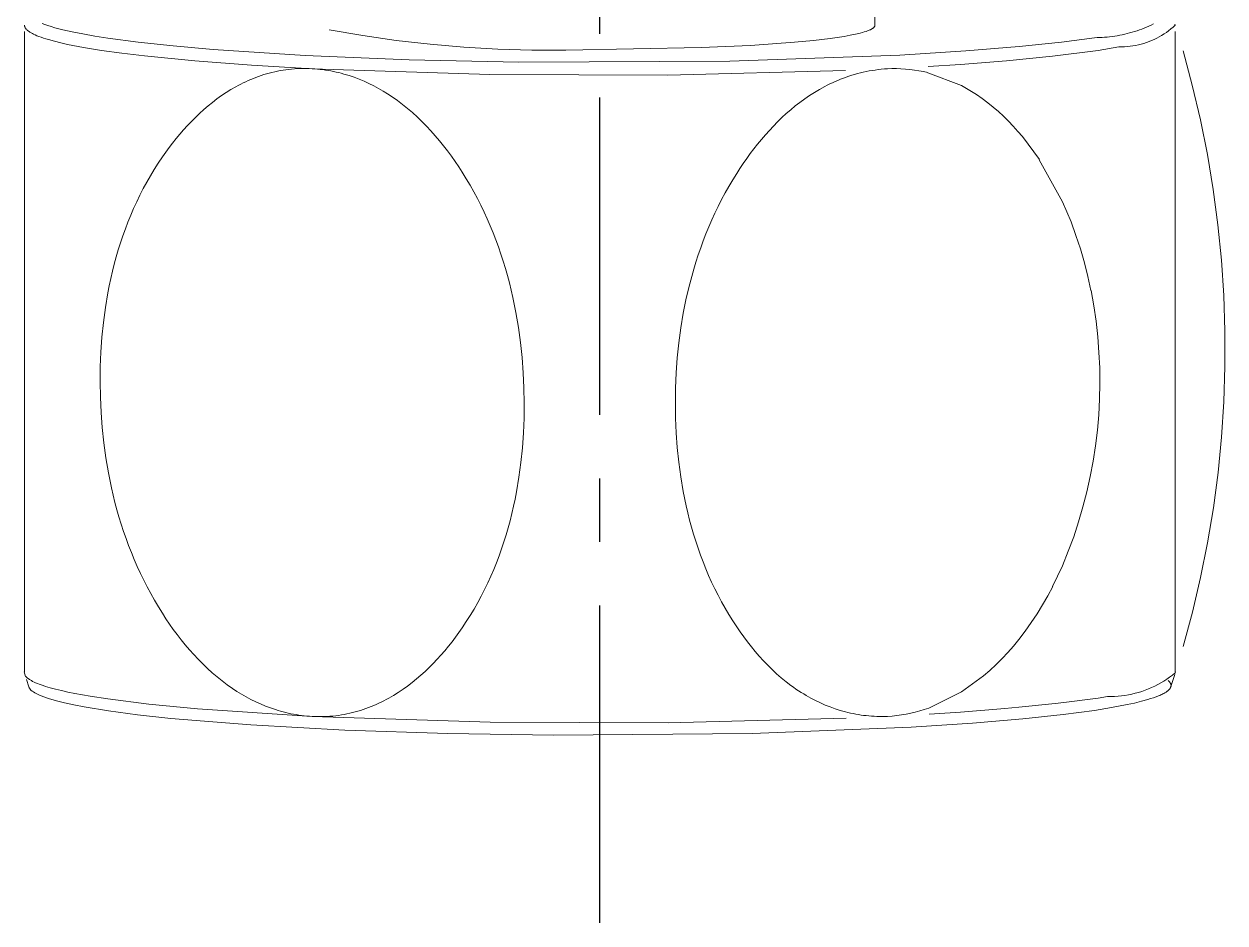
# Model space of a CAD drawing. Header units: millimetres. Extents: x 601 to 1195, y -1757 to -1337.
# Drawn here: x 895.92 to 919.92, y -1718.46 to -1700.48 of the extents above; entities that cross this region are included whole.
import ezdxf

# ---------------------------------------------------------------- set-up
doc = ezdxf.new("R2010")
doc.units = ezdxf.units.MM
doc.header["$LTSCALE"] = 0.1
doc.linetypes.add('CENTERX2', pattern=[101.6, 63.5, -12.7, 12.7, -12.7])
doc.layers.get('0').update_dxf_attribs({"lineweight": 13})
doc.layers.add('CENTER', color=1, linetype='CENTERX2')

msp = doc.modelspace()

# ---------------------------------------------------------------- linework, layer by layer
for p, q in [((912.927, -1699.511), (912.927, -1700.507)), ((895.927, -1700.507), (895.927, -1700.515)), ((895.927, -1700.515), (895.928, -1700.523)), ((895.927, -1700.634), (895.927, -1713.436)), ((895.928, -1700.523), (895.93, -1700.531)), ((895.93, -1700.531), (895.932, -1700.539)), ((895.932, -1700.539), (895.936, -1700.547)), ((895.936, -1700.547), (895.939, -1700.555)), ((895.939, -1700.555), (895.944, -1700.563)), ((895.944, -1700.563), (895.95, -1700.571)), ((895.95, -1700.571), (895.956, -1700.579)), ((895.956, -1700.579), (895.962, -1700.586)), ((895.962, -1700.586), (895.97, -1700.594)), ((895.97, -1700.594), (895.978, -1700.602)), ((895.978, -1700.602), (895.987, -1700.61)), ((895.987, -1700.61), (895.997, -1700.618)), ((895.997, -1700.618), (896.008, -1700.626)), ((896.008, -1700.626), (896.019, -1700.634)), ((896.019, -1700.634), (896.031, -1700.642)), ((896.031, -1700.642), (896.044, -1700.65)), ((896.044, -1700.65), (896.058, -1700.658)), ((896.058, -1700.658), (896.072, -1700.666)), ((896.072, -1700.666), (896.087, -1700.674)), ((896.087, -1700.674), (896.103, -1700.682)), ((896.103, -1700.682), (896.137, -1700.698)), ((896.332, -1700.493), (896.277, -1700.472)), ((896.393, -1700.513), (896.332, -1700.493)), ((896.459, -1700.534), (896.393, -1700.513)), ((896.532, -1700.555), (896.459, -1700.534)), ((896.61, -1700.576), (896.532, -1700.555)), ((896.695, -1700.597), (896.61, -1700.576)), ((896.882, -1700.639), (896.695, -1700.597)), ((897.094, -1700.681), (896.882, -1700.639)), ((897.331, -1700.722), (897.094, -1700.681)), ((902.687, -1700.711), (902.019, -1700.595)), ((912.541, -1700.684), (912.433, -1700.706)), ((912.634, -1700.662), (912.541, -1700.684)), ((912.676, -1700.651), (912.634, -1700.662)), ((912.714, -1700.639), (912.676, -1700.651)), ((912.749, -1700.628), (912.714, -1700.639)), ((912.781, -1700.617), (912.749, -1700.628)), ((912.796, -1700.611), (912.781, -1700.617)), ((912.81, -1700.606), (912.796, -1700.611)), ((912.823, -1700.6), (912.81, -1700.606)), ((912.835, -1700.595), (912.823, -1700.6)), ((912.846, -1700.589), (912.835, -1700.595)), ((912.857, -1700.584), (912.846, -1700.589)), ((912.867, -1700.578), (912.857, -1700.584)), ((912.876, -1700.573), (912.867, -1700.578)), ((912.884, -1700.567), (912.876, -1700.573)), ((912.892, -1700.562), (912.884, -1700.567)), ((912.898, -1700.556), (912.892, -1700.562)), ((912.904, -1700.551), (912.898, -1700.556)), ((912.91, -1700.545), (912.904, -1700.551)), ((912.914, -1700.54), (912.91, -1700.545)), ((912.918, -1700.534), (912.914, -1700.54)), ((912.921, -1700.529), (912.918, -1700.534)), ((912.924, -1700.523), (912.921, -1700.529)), ((912.925, -1700.518), (912.924, -1700.523)), ((912.926, -1700.513), (912.925, -1700.518)), ((912.927, -1700.507), (912.926, -1700.513)), ((917.969, -1700.674), (917.919, -1700.686)), ((918.018, -1700.661), (917.969, -1700.674)), ((918.068, -1700.647), (918.018, -1700.661)), ((918.117, -1700.632), (918.068, -1700.647)), ((918.166, -1700.617), (918.117, -1700.632)), ((918.214, -1700.6), (918.166, -1700.617)), ((918.262, -1700.582), (918.214, -1700.6)), ((918.31, -1700.564), (918.262, -1700.582)), ((918.357, -1700.544), (918.31, -1700.564)), ((918.404, -1700.524), (918.357, -1700.544)), ((918.45, -1700.503), (918.404, -1700.524)), ((918.496, -1700.48), (918.45, -1700.503)), ((918.706, -1700.679), (918.658, -1700.709)), ((918.752, -1700.648), (918.706, -1700.679)), ((918.798, -1700.615), (918.752, -1700.648)), ((918.842, -1700.581), (918.798, -1700.615)), ((918.885, -1700.545), (918.842, -1700.581)), ((918.927, -1700.507), (918.885, -1700.545)), ((918.923, -1700.482), (918.927, -1700.507)), ((918.927, -1700.786), (918.927, -1700.634)), ((896.137, -1700.698), (896.175, -1700.715)), ((896.175, -1700.715), (896.215, -1700.731)), ((896.215, -1700.731), (896.259, -1700.747)), ((896.259, -1700.747), (896.305, -1700.762)), ((896.305, -1700.762), (896.355, -1700.778)), ((896.355, -1700.778), (896.408, -1700.794)), ((896.408, -1700.794), (896.523, -1700.826)), ((896.523, -1700.826), (896.65, -1700.857)), ((896.65, -1700.857), (896.789, -1700.888)), ((896.789, -1700.888), (897.105, -1700.949)), ((897.594, -1700.763), (897.331, -1700.722)), ((898.196, -1700.843), (897.594, -1700.763)), ((898.898, -1700.919), (898.196, -1700.843)), ((899.695, -1700.989), (898.898, -1700.919)), ((903.359, -1700.809), (902.687, -1700.711)), ((904.034, -1700.887), (903.359, -1700.809)), ((904.711, -1700.946), (904.034, -1700.887)), ((910.436, -1700.909), (909.451, -1700.953)), ((911.316, -1700.846), (910.436, -1700.909)), ((911.697, -1700.81), (911.316, -1700.846)), ((912.03, -1700.77), (911.697, -1700.81)), ((912.312, -1700.728), (912.03, -1700.77)), ((912.433, -1700.706), (912.312, -1700.728)), ((916.657, -1700.843), (915.809, -1700.933)), ((917.316, -1700.755), (916.657, -1700.843)), ((917.366, -1700.754), (917.316, -1700.755)), ((917.416, -1700.753), (917.366, -1700.754)), ((917.467, -1700.751), (917.416, -1700.753)), ((917.517, -1700.747), (917.467, -1700.751)), ((917.567, -1700.743), (917.517, -1700.747)), ((917.618, -1700.738), (917.567, -1700.743)), ((917.668, -1700.732), (917.618, -1700.738)), ((917.719, -1700.724), (917.668, -1700.732)), ((917.769, -1700.716), (917.719, -1700.724)), ((917.819, -1700.707), (917.769, -1700.716)), ((917.869, -1700.697), (917.819, -1700.707)), ((917.919, -1700.686), (917.869, -1700.697)), ((918.082, -1700.919), (918.027, -1700.927)), ((918.137, -1700.909), (918.082, -1700.919)), ((918.192, -1700.897), (918.137, -1700.909)), ((918.247, -1700.884), (918.192, -1700.897)), ((918.3, -1700.868), (918.247, -1700.884)), ((918.354, -1700.851), (918.3, -1700.868)), ((918.406, -1700.832), (918.354, -1700.851)), ((918.458, -1700.811), (918.406, -1700.832)), ((918.51, -1700.788), (918.458, -1700.811)), ((918.56, -1700.763), (918.51, -1700.788)), ((918.61, -1700.737), (918.56, -1700.763)), ((918.658, -1700.709), (918.61, -1700.737)), ((918.927, -1701.199), (918.927, -1700.786)), ((897.105, -1700.949), (897.467, -1701.009)), ((897.467, -1701.009), (897.874, -1701.066)), ((897.874, -1701.066), (898.323, -1701.12)), ((898.323, -1701.12), (899.332, -1701.219)), ((901.535, -1701.11), (899.695, -1700.989)), ((903.617, -1701.195), (901.535, -1701.11)), ((905.39, -1700.986), (904.711, -1700.946)), ((906.07, -1701.005), (905.39, -1700.986)), ((906.749, -1701.006), (906.07, -1701.005)), ((909.451, -1700.953), (906.749, -1701.006)), ((913.425, -1701.104), (910.023, -1701.226)), ((914.741, -1701.021), (913.425, -1701.104)), ((915.809, -1700.933), (914.741, -1701.021)), ((916.473, -1701.126), (915.556, -1701.219)), ((917.386, -1701.009), (916.473, -1701.126)), ((917.386, -1701.009), (917.803, -1700.94)), ((917.859, -1700.939), (917.803, -1700.94)), ((917.915, -1700.937), (917.859, -1700.939)), ((917.971, -1700.933), (917.915, -1700.937)), ((918.027, -1700.927), (917.971, -1700.933)), ((919.086, -1701.02), (919.271, -1701.705)), ((899.332, -1701.219), (900.462, -1701.305)), ((900.462, -1701.305), (901.677, -1701.375)), ((901.039, -1701.413), (901.095, -1701.403)), ((901.095, -1701.403), (901.151, -1701.395)), ((901.151, -1701.395), (901.208, -1701.388)), ((901.208, -1701.388), (901.265, -1701.382)), ((901.265, -1701.382), (901.323, -1701.377)), ((901.323, -1701.377), (901.381, -1701.374)), ((901.381, -1701.374), (901.439, -1701.372)), ((901.439, -1701.372), (901.498, -1701.371)), ((901.498, -1701.371), (901.557, -1701.371)), ((901.557, -1701.371), (901.617, -1701.373)), ((901.617, -1701.373), (901.677, -1701.375)), ((901.677, -1701.375), (905.23, -1701.49)), ((901.677, -1701.375), (901.731, -1701.379)), ((901.731, -1701.379), (901.784, -1701.383)), ((901.784, -1701.383), (901.838, -1701.388)), ((901.838, -1701.388), (901.891, -1701.394)), ((901.891, -1701.394), (901.945, -1701.402)), ((901.945, -1701.402), (901.998, -1701.41)), ((905.811, -1701.242), (903.617, -1701.195)), ((910.023, -1701.226), (905.811, -1701.242)), ((912.871, -1701.41), (912.931, -1701.401)), ((912.931, -1701.401), (912.992, -1701.393)), ((912.992, -1701.393), (913.053, -1701.386)), ((913.053, -1701.386), (913.115, -1701.38)), ((913.115, -1701.38), (913.177, -1701.375)), ((913.177, -1701.375), (913.267, -1701.372)), ((913.267, -1701.372), (913.357, -1701.372)), ((913.357, -1701.372), (913.447, -1701.375)), ((913.447, -1701.375), (913.537, -1701.381)), ((913.537, -1701.381), (913.627, -1701.39)), ((913.627, -1701.39), (913.716, -1701.401)), ((913.716, -1701.401), (913.805, -1701.416)), ((913.993, -1701.33), (914.638, -1701.288)), ((915.556, -1701.219), (914.638, -1701.288)), ((918.927, -1702.689), (918.927, -1701.199)), ((900.298, -1701.659), (900.348, -1701.635)), ((900.348, -1701.635), (900.398, -1701.612)), ((900.398, -1701.612), (900.45, -1701.589)), ((900.45, -1701.589), (900.501, -1701.568)), ((900.501, -1701.568), (900.553, -1701.548)), ((900.553, -1701.548), (900.605, -1701.529)), ((900.605, -1701.529), (900.658, -1701.511)), ((900.658, -1701.511), (900.711, -1701.493)), ((900.711, -1701.493), (900.765, -1701.477)), ((900.765, -1701.477), (900.819, -1701.462)), ((900.819, -1701.462), (900.873, -1701.448)), ((900.873, -1701.448), (900.928, -1701.435)), ((900.928, -1701.435), (900.983, -1701.424)), ((900.983, -1701.424), (901.039, -1701.413)), ((901.998, -1701.41), (902.05, -1701.419)), ((902.05, -1701.419), (902.103, -1701.43)), ((902.103, -1701.43), (902.155, -1701.441)), ((902.155, -1701.441), (902.207, -1701.453)), ((902.207, -1701.453), (902.259, -1701.467)), ((902.259, -1701.467), (902.311, -1701.481)), ((902.311, -1701.481), (902.362, -1701.496)), ((902.362, -1701.496), (902.413, -1701.512)), ((902.413, -1701.512), (902.514, -1701.547)), ((902.514, -1701.547), (902.614, -1701.585)), ((902.614, -1701.585), (902.713, -1701.626)), ((902.713, -1701.626), (902.811, -1701.671)), ((905.23, -1701.49), (908.785, -1701.503)), ((908.785, -1701.503), (912.339, -1701.414)), ((912.079, -1701.655), (912.132, -1701.631)), ((912.132, -1701.631), (912.186, -1701.608)), ((912.186, -1701.608), (912.241, -1701.585)), ((912.241, -1701.585), (912.296, -1701.564)), ((912.296, -1701.564), (912.351, -1701.544)), ((912.351, -1701.544), (912.407, -1701.525)), ((912.407, -1701.525), (912.463, -1701.507)), ((912.463, -1701.507), (912.52, -1701.49)), ((912.52, -1701.49), (912.577, -1701.474)), ((912.577, -1701.474), (912.635, -1701.459)), ((912.635, -1701.459), (912.693, -1701.445)), ((912.693, -1701.445), (912.752, -1701.432)), ((912.752, -1701.432), (912.811, -1701.42)), ((912.811, -1701.42), (912.871, -1701.41)), ((913.805, -1701.416), (913.894, -1701.434)), ((913.894, -1701.434), (913.982, -1701.454)), ((913.982, -1701.455), (914.655, -1701.714)), ((899.865, -1701.914), (899.958, -1701.852)), ((899.958, -1701.852), (900.053, -1701.792)), ((900.053, -1701.792), (900.149, -1701.736)), ((900.149, -1701.736), (900.198, -1701.71)), ((900.198, -1701.71), (900.248, -1701.684)), ((900.248, -1701.684), (900.298, -1701.659)), ((902.811, -1701.671), (902.907, -1701.719)), ((902.907, -1701.719), (903.001, -1701.769)), ((903.001, -1701.769), (903.094, -1701.823)), ((903.094, -1701.823), (903.185, -1701.879)), ((903.185, -1701.879), (903.275, -1701.938)), ((911.619, -1701.912), (911.718, -1701.849)), ((911.718, -1701.849), (911.819, -1701.789)), ((911.819, -1701.789), (911.922, -1701.733)), ((911.922, -1701.733), (911.974, -1701.706)), ((911.974, -1701.706), (912.026, -1701.68)), ((912.026, -1701.68), (912.079, -1701.655)), ((914.655, -1701.714), (914.956, -1701.892)), ((919.271, -1701.705), (919.433, -1702.396)), ((899.51, -1702.193), (899.596, -1702.119)), ((899.596, -1702.119), (899.684, -1702.048)), ((899.684, -1702.048), (899.773, -1701.98)), ((899.773, -1701.98), (899.865, -1701.914)), ((903.275, -1701.938), (903.381, -1702.012)), ((903.381, -1702.012), (903.484, -1702.09)), ((903.484, -1702.09), (903.585, -1702.17)), ((911.243, -1702.195), (911.335, -1702.12)), ((911.335, -1702.12), (911.428, -1702.048)), ((911.428, -1702.048), (911.523, -1701.979)), ((911.523, -1701.979), (911.619, -1701.912)), ((914.956, -1701.892), (915.07, -1701.972)), ((915.07, -1701.972), (915.181, -1702.055)), ((915.181, -1702.055), (915.289, -1702.142)), ((899.262, -1702.429), (899.343, -1702.348)), ((899.343, -1702.348), (899.425, -1702.269)), ((899.425, -1702.269), (899.51, -1702.193)), ((903.585, -1702.17), (903.683, -1702.254)), ((903.683, -1702.254), (903.779, -1702.341)), ((903.779, -1702.341), (903.872, -1702.431)), ((910.981, -1702.436), (911.067, -1702.354)), ((911.067, -1702.354), (911.154, -1702.273)), ((911.154, -1702.273), (911.243, -1702.195)), ((915.289, -1702.142), (915.394, -1702.233)), ((915.394, -1702.233), (915.497, -1702.327)), ((915.497, -1702.327), (915.596, -1702.424)), ((899.031, -1702.683), (899.106, -1702.597)), ((899.106, -1702.597), (899.183, -1702.512)), ((899.183, -1702.512), (899.262, -1702.429)), ((903.872, -1702.431), (903.963, -1702.523)), ((903.963, -1702.523), (904.051, -1702.618)), ((910.816, -1702.608), (910.897, -1702.521)), ((910.897, -1702.521), (910.981, -1702.436)), ((915.596, -1702.424), (915.692, -1702.524)), ((915.692, -1702.524), (915.784, -1702.628)), ((919.433, -1702.396), (919.573, -1703.092)), ((898.886, -1702.861), (898.958, -1702.772)), ((898.958, -1702.772), (899.031, -1702.683)), ((904.051, -1702.618), (904.137, -1702.715)), ((904.137, -1702.715), (904.221, -1702.815)), ((904.221, -1702.815), (904.303, -1702.916)), ((910.581, -1702.882), (910.658, -1702.789)), ((910.658, -1702.789), (910.736, -1702.698)), ((910.736, -1702.698), (910.816, -1702.608)), ((915.784, -1702.628), (915.873, -1702.734)), ((915.874, -1702.733), (916.213, -1703.192)), ((918.927, -1702.783), (918.927, -1702.689)), ((918.927, -1703.037), (918.927, -1702.783)), ((898.683, -1703.139), (898.749, -1703.045)), ((898.749, -1703.045), (898.817, -1702.953)), ((898.817, -1702.953), (898.886, -1702.861)), ((904.303, -1702.916), (904.382, -1703.019)), ((904.382, -1703.019), (904.459, -1703.124)), ((910.364, -1703.17), (910.435, -1703.072)), ((910.435, -1703.072), (910.507, -1702.976)), ((910.507, -1702.976), (910.581, -1702.882)), ((918.927, -1703.695), (918.927, -1703.037)), ((898.52, -1703.388), (898.6, -1703.262)), ((898.6, -1703.262), (898.683, -1703.139)), ((904.459, -1703.124), (904.534, -1703.231)), ((904.534, -1703.231), (904.607, -1703.338)), ((910.228, -1703.368), (910.295, -1703.269)), ((910.295, -1703.269), (910.364, -1703.17)), ((916.211, -1703.194), (916.676, -1704.035)), ((919.573, -1703.092), (919.689, -1703.792)), ((898.371, -1703.643), (898.444, -1703.515)), ((898.444, -1703.515), (898.52, -1703.388)), ((904.607, -1703.338), (904.677, -1703.447)), ((904.677, -1703.447), (904.757, -1703.577)), ((910.084, -1703.598), (910.163, -1703.469)), ((910.163, -1703.469), (910.228, -1703.368)), ((898.233, -1703.904), (898.3, -1703.773)), ((898.3, -1703.773), (898.371, -1703.643)), ((904.757, -1703.577), (904.834, -1703.707)), ((904.834, -1703.707), (904.908, -1703.839)), ((909.933, -1703.86), (910.007, -1703.729)), ((910.007, -1703.729), (910.084, -1703.598)), ((918.927, -1705.127), (918.927, -1703.695)), ((919.689, -1703.792), (919.783, -1704.495)), ((898.108, -1704.171), (898.169, -1704.037)), ((898.169, -1704.037), (898.233, -1703.904)), ((904.908, -1703.839), (904.979, -1703.972)), ((904.979, -1703.972), (905.047, -1704.107)), ((909.794, -1704.128), (909.862, -1703.993)), ((909.862, -1703.993), (909.933, -1703.86)), ((916.676, -1704.035), (916.848, -1704.44)), ((898.049, -1704.306), (898.108, -1704.171)), ((905.047, -1704.107), (905.113, -1704.243)), ((905.113, -1704.243), (905.176, -1704.38)), ((909.666, -1704.4), (909.728, -1704.263)), ((909.728, -1704.263), (909.794, -1704.128)), ((897.942, -1704.58), (897.994, -1704.442)), ((897.994, -1704.442), (898.049, -1704.306)), ((905.176, -1704.38), (905.236, -1704.518)), ((905.236, -1704.518), (905.293, -1704.657)), ((909.606, -1704.537), (909.666, -1704.4)), ((916.847, -1704.44), (916.945, -1704.709)), ((919.783, -1704.495), (919.853, -1705.201)), ((897.845, -1704.858), (897.892, -1704.719)), ((897.892, -1704.719), (897.942, -1704.58)), ((905.293, -1704.657), (905.348, -1704.797)), ((909.495, -1704.816), (909.549, -1704.676)), ((909.549, -1704.676), (909.606, -1704.537)), ((916.945, -1704.709), (917.034, -1704.98)), ((897.76, -1705.14), (897.801, -1704.999)), ((897.801, -1704.999), (897.845, -1704.858)), ((905.348, -1704.797), (905.4, -1704.939)), ((905.4, -1704.939), (905.449, -1705.081)), ((909.394, -1705.098), (909.443, -1704.957)), ((909.443, -1704.957), (909.495, -1704.816)), ((917.034, -1704.98), (917.113, -1705.254)), ((897.721, -1705.283), (897.76, -1705.14)), ((905.449, -1705.081), (905.496, -1705.224)), ((905.496, -1705.224), (905.54, -1705.368)), ((909.304, -1705.384), (909.348, -1705.241)), ((909.348, -1705.241), (909.394, -1705.098)), ((918.927, -1705.808), (918.927, -1705.127)), ((919.853, -1705.201), (919.9, -1705.909)), ((897.652, -1705.57), (897.685, -1705.426)), ((897.685, -1705.426), (897.721, -1705.283)), ((905.54, -1705.368), (905.581, -1705.513)), ((909.263, -1705.529), (909.304, -1705.384)), ((917.113, -1705.254), (917.182, -1705.531)), ((897.593, -1705.86), (897.621, -1705.715)), ((897.621, -1705.715), (897.652, -1705.57)), ((905.581, -1705.513), (905.62, -1705.659)), ((905.62, -1705.659), (905.69, -1705.952)), ((909.156, -1705.966), (909.225, -1705.674)), ((909.225, -1705.674), (909.263, -1705.529)), ((917.182, -1705.531), (917.242, -1705.81)), ((897.544, -1706.153), (897.593, -1705.86)), ((905.69, -1705.952), (905.751, -1706.249)), ((909.096, -1706.261), (909.156, -1705.966)), ((917.246, -1705.809), (917.301, -1706.116)), ((918.927, -1707.011), (918.927, -1705.808)), ((919.9, -1705.909), (919.924, -1706.618)), ((897.505, -1706.447), (897.544, -1706.153)), ((917.301, -1706.116), (917.346, -1706.425)), ((905.751, -1706.249), (905.801, -1706.547)), ((909.047, -1706.558), (909.096, -1706.261)), ((917.346, -1706.425), (917.381, -1706.735)), ((897.475, -1706.744), (897.505, -1706.447)), ((905.801, -1706.547), (905.842, -1706.848)), ((909.006, -1706.857), (909.047, -1706.558)), ((919.924, -1706.618), (919.924, -1707.328)), ((897.454, -1707.041), (897.475, -1706.744)), ((905.842, -1706.848), (905.874, -1707.15)), ((908.976, -1707.157), (909.006, -1706.857)), ((917.381, -1706.735), (917.405, -1707.047)), ((897.442, -1707.339), (897.454, -1707.041)), ((905.874, -1707.15), (905.897, -1707.454)), ((908.954, -1707.459), (908.976, -1707.157)), ((917.405, -1707.047), (917.419, -1707.358)), ((918.927, -1707.516), (918.927, -1707.011)), ((897.438, -1707.637), (897.442, -1707.339)), ((917.419, -1707.358), (917.423, -1707.67)), ((919.924, -1707.328), (919.901, -1708.037)), ((897.443, -1707.943), (897.438, -1707.637)), ((905.897, -1707.454), (905.91, -1707.758)), ((908.941, -1707.762), (908.954, -1707.459)), ((918.927, -1710.974), (918.927, -1707.516)), ((905.91, -1707.758), (905.915, -1708.063)), ((908.937, -1708.065), (908.941, -1707.762)), ((917.423, -1707.67), (917.417, -1707.982)), ((897.457, -1708.248), (897.443, -1707.943)), ((905.915, -1708.063), (905.912, -1708.36)), ((908.942, -1708.361), (908.937, -1708.065)), ((917.417, -1707.982), (917.4, -1708.294)), ((919.901, -1708.037), (919.854, -1708.745)), ((897.479, -1708.552), (897.457, -1708.248)), ((905.912, -1708.36), (905.9, -1708.658)), ((908.955, -1708.656), (908.942, -1708.361)), ((917.4, -1708.294), (917.373, -1708.605)), ((897.511, -1708.855), (897.479, -1708.552)), ((917.373, -1708.605), (917.336, -1708.915)), ((905.9, -1708.658), (905.879, -1708.955)), ((908.976, -1708.951), (908.955, -1708.656)), ((919.854, -1708.745), (919.785, -1709.451)), ((897.553, -1709.157), (897.511, -1708.855)), ((905.879, -1708.955), (905.849, -1709.25)), ((909.006, -1709.245), (908.976, -1708.951)), ((917.336, -1708.915), (917.288, -1709.223)), ((897.603, -1709.456), (897.553, -1709.157)), ((905.849, -1709.25), (905.81, -1709.545)), ((909.046, -1709.538), (909.006, -1709.245)), ((917.288, -1709.223), (917.231, -1709.53)), ((897.664, -1709.753), (897.603, -1709.456)), ((905.81, -1709.545), (905.761, -1709.837)), ((909.095, -1709.828), (909.046, -1709.538)), ((917.231, -1709.53), (917.163, -1709.835)), ((919.785, -1709.451), (919.692, -1710.155)), ((897.735, -1710.048), (897.664, -1709.753)), ((905.733, -1709.982), (905.703, -1710.126)), ((905.761, -1709.837), (905.733, -1709.982)), ((909.154, -1710.116), (909.095, -1709.828)), ((917.163, -1709.835), (917.085, -1710.137)), ((897.774, -1710.194), (897.735, -1710.048)), ((897.815, -1710.339), (897.774, -1710.194)), ((905.669, -1710.27), (905.634, -1710.413)), ((905.703, -1710.126), (905.669, -1710.27)), ((909.187, -1710.259), (909.154, -1710.116)), ((909.222, -1710.402), (909.187, -1710.259)), ((917.085, -1710.137), (916.997, -1710.436)), ((919.692, -1710.155), (919.576, -1710.855)), ((897.86, -1710.484), (897.815, -1710.339)), ((897.907, -1710.627), (897.86, -1710.484)), ((905.634, -1710.413), (905.595, -1710.556)), ((909.261, -1710.543), (909.222, -1710.402)), ((916.997, -1710.436), (916.9, -1710.733)), ((897.956, -1710.77), (897.907, -1710.627)), ((905.554, -1710.697), (905.51, -1710.838)), ((905.595, -1710.556), (905.554, -1710.697)), ((909.301, -1710.684), (909.261, -1710.543)), ((909.345, -1710.824), (909.301, -1710.684)), ((916.9, -1710.733), (916.792, -1711.026)), ((898.008, -1710.912), (897.956, -1710.77)), ((898.063, -1711.052), (898.008, -1710.912)), ((905.463, -1710.977), (905.414, -1711.115)), ((905.51, -1710.838), (905.463, -1710.977)), ((909.391, -1710.963), (909.345, -1710.824)), ((909.44, -1711.101), (909.391, -1710.963)), ((918.927, -1711.794), (918.927, -1710.974)), ((919.576, -1710.855), (919.437, -1711.551)), ((898.121, -1711.192), (898.063, -1711.052)), ((898.181, -1711.33), (898.121, -1711.192)), ((905.414, -1711.115), (905.362, -1711.253)), ((909.491, -1711.237), (909.44, -1711.101)), ((909.545, -1711.373), (909.491, -1711.237)), ((916.792, -1711.026), (916.676, -1711.315)), ((898.244, -1711.467), (898.181, -1711.33)), ((898.31, -1711.604), (898.244, -1711.467)), ((905.307, -1711.389), (905.249, -1711.524)), ((905.362, -1711.253), (905.307, -1711.389)), ((909.602, -1711.508), (909.545, -1711.373)), ((916.676, -1711.315), (916.479, -1711.728)), ((898.379, -1711.738), (898.31, -1711.604)), ((905.188, -1711.658), (905.124, -1711.791)), ((905.249, -1711.524), (905.188, -1711.658)), ((909.662, -1711.641), (909.602, -1711.508)), ((909.725, -1711.773), (909.662, -1711.641)), ((919.437, -1711.551), (919.275, -1712.242)), ((898.451, -1711.872), (898.379, -1711.738)), ((898.525, -1712.004), (898.451, -1711.872)), ((905.057, -1711.922), (904.987, -1712.051)), ((905.124, -1711.791), (905.057, -1711.922)), ((909.791, -1711.904), (909.725, -1711.773)), ((909.859, -1712.033), (909.791, -1711.904)), ((916.382, -1711.915), (916.278, -1712.097)), ((916.48, -1711.729), (916.382, -1711.915)), ((918.927, -1713.435), (918.927, -1711.794)), ((898.603, -1712.135), (898.525, -1712.004)), ((898.683, -1712.264), (898.603, -1712.135)), ((904.914, -1712.18), (904.837, -1712.307)), ((904.987, -1712.051), (904.914, -1712.18)), ((909.931, -1712.161), (909.859, -1712.033)), ((910.005, -1712.288), (909.931, -1712.161)), ((916.278, -1712.097), (916.168, -1712.276)), ((898.754, -1712.373), (898.683, -1712.264)), ((898.826, -1712.48), (898.754, -1712.373)), ((904.758, -1712.432), (904.675, -1712.555)), ((904.837, -1712.307), (904.758, -1712.432)), ((910.083, -1712.413), (910.005, -1712.288)), ((910.164, -1712.536), (910.083, -1712.413)), ((916.168, -1712.276), (916.052, -1712.451)), ((919.275, -1712.242), (919.091, -1712.927)), ((898.901, -1712.586), (898.826, -1712.48)), ((898.978, -1712.691), (898.901, -1712.586)), ((904.609, -1712.649), (904.542, -1712.742)), ((904.675, -1712.555), (904.609, -1712.649)), ((910.233, -1712.638), (910.164, -1712.536)), ((910.305, -1712.738), (910.233, -1712.638)), ((915.93, -1712.622), (915.802, -1712.789)), ((916.052, -1712.451), (915.93, -1712.622)), ((899.057, -1712.794), (898.978, -1712.691)), ((899.139, -1712.895), (899.057, -1712.794)), ((899.223, -1712.994), (899.139, -1712.895)), ((904.401, -1712.924), (904.327, -1713.013)), ((904.472, -1712.834), (904.401, -1712.924)), ((904.542, -1712.742), (904.472, -1712.834)), ((910.38, -1712.838), (910.305, -1712.738)), ((910.456, -1712.935), (910.38, -1712.838)), ((915.694, -1712.92), (915.583, -1713.047)), ((915.801, -1712.788), (915.694, -1712.92)), ((899.309, -1713.091), (899.223, -1712.994)), ((899.398, -1713.185), (899.309, -1713.091)), ((904.252, -1713.1), (904.175, -1713.185)), ((904.327, -1713.013), (904.252, -1713.1)), ((910.535, -1713.03), (910.456, -1712.935)), ((910.615, -1713.124), (910.535, -1713.03)), ((910.699, -1713.215), (910.615, -1713.124)), ((915.583, -1713.047), (915.468, -1713.171)), ((899.489, -1713.277), (899.398, -1713.185)), ((899.582, -1713.367), (899.489, -1713.277)), ((899.677, -1713.453), (899.582, -1713.367)), ((904.015, -1713.349), (903.933, -1713.428)), ((904.096, -1713.268), (904.015, -1713.349)), ((904.175, -1713.185), (904.096, -1713.268)), ((910.784, -1713.304), (910.699, -1713.215)), ((910.872, -1713.391), (910.784, -1713.304)), ((910.962, -1713.474), (910.872, -1713.391)), ((915.224, -1713.406), (915.097, -1713.518)), ((915.348, -1713.291), (915.224, -1713.406)), ((915.468, -1713.171), (915.348, -1713.291)), ((895.944, -1713.527), (895.917, -1713.439)), ((895.954, -1713.527), (895.96, -1713.534)), ((895.96, -1713.534), (895.966, -1713.541)), ((896.012, -1713.737), (895.965, -1713.591)), ((895.966, -1713.541), (895.973, -1713.548)), ((895.973, -1713.548), (895.981, -1713.555)), ((895.981, -1713.555), (895.989, -1713.562)), ((895.989, -1713.562), (895.998, -1713.569)), ((895.998, -1713.569), (896.007, -1713.576)), ((896.007, -1713.576), (896.017, -1713.583)), ((896.017, -1713.583), (896.027, -1713.59)), ((896.027, -1713.59), (896.039, -1713.597)), ((896.039, -1713.597), (896.05, -1713.605)), ((896.05, -1713.605), (896.063, -1713.612)), ((896.063, -1713.612), (896.075, -1713.619)), ((896.075, -1713.619), (896.089, -1713.626)), ((896.089, -1713.626), (896.118, -1713.64)), ((896.118, -1713.64), (896.149, -1713.654)), ((899.776, -1713.537), (899.677, -1713.453)), ((899.876, -1713.617), (899.776, -1713.537)), ((899.979, -1713.695), (899.876, -1713.617)), ((903.762, -1713.579), (903.674, -1713.65)), ((903.848, -1713.505), (903.762, -1713.579)), ((903.933, -1713.428), (903.848, -1713.505)), ((911.055, -1713.555), (910.962, -1713.474)), ((911.15, -1713.633), (911.055, -1713.555)), ((911.247, -1713.708), (911.15, -1713.633)), ((915.097, -1713.518), (914.657, -1713.838)), ((918.642, -1713.656), (918.701, -1713.62)), ((918.701, -1713.62), (918.76, -1713.582)), ((918.76, -1713.582), (918.817, -1713.543)), ((918.798, -1713.617), (918.791, -1713.611)), ((918.804, -1713.623), (918.798, -1713.617)), ((918.809, -1713.629), (918.804, -1713.623)), ((918.815, -1713.635), (918.809, -1713.629)), ((918.82, -1713.641), (918.815, -1713.635)), ((918.817, -1713.543), (918.872, -1713.501)), ((918.824, -1713.647), (918.82, -1713.641)), ((918.828, -1713.653), (918.824, -1713.647)), ((918.922, -1713.486), (918.844, -1713.727)), ((918.872, -1713.501), (918.927, -1713.458)), ((918.937, -1713.438), (918.931, -1713.459)), ((896.014, -1713.743), (896.024, -1713.762)), ((896.024, -1713.762), (896.038, -1713.78)), ((896.038, -1713.78), (896.055, -1713.799)), ((896.055, -1713.799), (896.078, -1713.819)), ((896.078, -1713.819), (896.105, -1713.838)), ((896.105, -1713.838), (896.136, -1713.857)), ((896.136, -1713.857), (896.172, -1713.877)), ((896.149, -1713.654), (896.183, -1713.669)), ((896.172, -1713.877), (896.214, -1713.897)), ((896.183, -1713.669), (896.22, -1713.683)), ((896.22, -1713.683), (896.259, -1713.697)), ((896.259, -1713.697), (896.3, -1713.711)), ((896.3, -1713.711), (896.344, -1713.726)), ((896.344, -1713.726), (896.44, -1713.754)), ((896.44, -1713.754), (896.547, -1713.783)), ((896.547, -1713.783), (896.664, -1713.811)), ((896.664, -1713.811), (896.792, -1713.839)), ((896.792, -1713.839), (896.93, -1713.868)), ((896.93, -1713.868), (897.239, -1713.923)), ((900.085, -1713.768), (899.979, -1713.695)), ((900.174, -1713.827), (900.085, -1713.768)), ((900.265, -1713.883), (900.174, -1713.827)), ((900.358, -1713.936), (900.265, -1713.883)), ((903.399, -1713.847), (903.304, -1713.907)), ((903.493, -1713.784), (903.399, -1713.847)), ((903.584, -1713.719), (903.493, -1713.784)), ((903.674, -1713.65), (903.584, -1713.719)), ((911.297, -1713.744), (911.247, -1713.708)), ((911.347, -1713.779), (911.297, -1713.744)), ((911.398, -1713.813), (911.347, -1713.779)), ((911.449, -1713.846), (911.398, -1713.813)), ((911.502, -1713.878), (911.449, -1713.846)), ((911.554, -1713.91), (911.502, -1713.878)), ((914.657, -1713.838), (914.001, -1714.159)), ((917.993, -1713.895), (918.061, -1713.881)), ((918.061, -1713.881), (918.129, -1713.865)), ((918.129, -1713.865), (918.195, -1713.846)), ((918.195, -1713.846), (918.262, -1713.826)), ((918.262, -1713.826), (918.327, -1713.803)), ((918.327, -1713.803), (918.392, -1713.778)), ((918.392, -1713.778), (918.456, -1713.75)), ((918.456, -1713.75), (918.519, -1713.721)), ((918.519, -1713.721), (918.581, -1713.689)), ((918.581, -1713.689), (918.642, -1713.656)), ((918.641, -1713.896), (918.662, -1713.886)), ((918.662, -1713.886), (918.682, -1713.876)), ((918.682, -1713.876), (918.701, -1713.866)), ((918.701, -1713.866), (918.72, -1713.856)), ((918.72, -1713.856), (918.737, -1713.846)), ((918.737, -1713.846), (918.745, -1713.841)), ((918.745, -1713.841), (918.752, -1713.835)), ((918.752, -1713.835), (918.76, -1713.83)), ((918.76, -1713.83), (918.767, -1713.825)), ((918.767, -1713.825), (918.774, -1713.82)), ((918.774, -1713.82), (918.781, -1713.814)), ((918.781, -1713.814), (918.787, -1713.809)), ((918.787, -1713.809), (918.793, -1713.804)), ((918.793, -1713.804), (918.799, -1713.798)), ((918.799, -1713.798), (918.804, -1713.793)), ((918.804, -1713.793), (918.809, -1713.788)), ((918.809, -1713.788), (918.814, -1713.782)), ((918.814, -1713.782), (918.819, -1713.777)), ((918.819, -1713.777), (918.823, -1713.771)), ((918.823, -1713.771), (918.827, -1713.766)), ((918.827, -1713.766), (918.83, -1713.761)), ((918.831, -1713.659), (918.828, -1713.653)), ((918.83, -1713.761), (918.833, -1713.755)), ((918.835, -1713.664), (918.831, -1713.659)), ((918.833, -1713.755), (918.836, -1713.75)), ((918.837, -1713.67), (918.835, -1713.664)), ((918.836, -1713.75), (918.838, -1713.744)), ((918.84, -1713.676), (918.837, -1713.67)), ((918.838, -1713.744), (918.841, -1713.738)), ((918.842, -1713.682), (918.84, -1713.676)), ((918.841, -1713.738), (918.842, -1713.733)), ((918.843, -1713.687), (918.842, -1713.682)), ((918.842, -1713.733), (918.844, -1713.727)), ((918.844, -1713.693), (918.843, -1713.687)), ((918.845, -1713.699), (918.844, -1713.693)), ((918.844, -1713.727), (918.845, -1713.722)), ((918.846, -1713.705), (918.845, -1713.699)), ((918.845, -1713.716), (918.846, -1713.71)), ((918.845, -1713.722), (918.845, -1713.716)), ((918.846, -1713.71), (918.846, -1713.705)), ((896.214, -1713.897), (896.26, -1713.916)), ((896.26, -1713.916), (896.311, -1713.936)), ((896.311, -1713.936), (896.367, -1713.956)), ((896.367, -1713.956), (896.429, -1713.976)), ((896.429, -1713.976), (896.496, -1713.996)), ((896.496, -1713.996), (896.568, -1714.016)), ((896.568, -1714.016), (896.729, -1714.057)), ((896.729, -1714.057), (896.913, -1714.097)), ((896.913, -1714.097), (897.121, -1714.137)), ((897.239, -1713.923), (897.589, -1713.977)), ((897.589, -1713.977), (898.412, -1714.08)), ((898.412, -1714.08), (899.382, -1714.174)), ((900.452, -1713.986), (900.358, -1713.936)), ((900.548, -1714.033), (900.452, -1713.986)), ((900.645, -1714.078), (900.548, -1714.033)), ((900.743, -1714.119), (900.645, -1714.078)), ((900.843, -1714.157), (900.743, -1714.119)), ((902.907, -1714.11), (902.855, -1714.132)), ((902.958, -1714.088), (902.907, -1714.11)), ((903.009, -1714.065), (902.958, -1714.088)), ((903.059, -1714.041), (903.009, -1714.065)), ((903.109, -1714.016), (903.059, -1714.041)), ((903.158, -1713.99), (903.109, -1714.016)), ((903.207, -1713.963), (903.158, -1713.99)), ((903.304, -1713.907), (903.207, -1713.963)), ((911.647, -1713.962), (911.554, -1713.91)), ((911.741, -1714.011), (911.647, -1713.962)), ((911.837, -1714.056), (911.741, -1714.011)), ((911.934, -1714.099), (911.837, -1714.056)), ((912.033, -1714.138), (911.934, -1714.099)), ((915.8, -1714.145), (916.53, -1714.07)), ((916.53, -1714.07), (916.701, -1714.051)), ((916.701, -1714.051), (917.386, -1713.959)), ((917.386, -1713.959), (917.578, -1713.929)), ((917.578, -1713.929), (917.648, -1713.929)), ((917.648, -1713.929), (917.717, -1713.927)), ((917.653, -1714.151), (917.968, -1714.091)), ((917.717, -1713.927), (917.786, -1713.922)), ((917.786, -1713.922), (917.856, -1713.915)), ((917.856, -1713.915), (917.924, -1713.906)), ((917.924, -1713.906), (917.993, -1713.895)), ((917.968, -1714.091), (918.115, -1714.059)), ((918.115, -1714.059), (918.252, -1714.025)), ((918.252, -1714.025), (918.379, -1713.99)), ((918.379, -1713.99), (918.438, -1713.972)), ((918.438, -1713.972), (918.494, -1713.954)), ((918.494, -1713.954), (918.546, -1713.935)), ((918.546, -1713.935), (918.595, -1713.916)), ((918.595, -1713.916), (918.619, -1713.906)), ((918.619, -1713.906), (918.641, -1713.896)), ((897.121, -1714.137), (897.605, -1714.216)), ((897.605, -1714.216), (898.183, -1714.293)), ((898.183, -1714.293), (898.854, -1714.366)), ((898.854, -1714.366), (900.452, -1714.496)), ((899.382, -1714.174), (901.677, -1714.326)), ((900.944, -1714.191), (900.843, -1714.157)), ((900.994, -1714.207), (900.944, -1714.191)), ((901.045, -1714.222), (900.994, -1714.207)), ((901.097, -1714.236), (901.045, -1714.222)), ((901.148, -1714.249), (901.097, -1714.236)), ((901.2, -1714.261), (901.148, -1714.249)), ((901.252, -1714.273), (901.2, -1714.261)), ((901.305, -1714.283), (901.252, -1714.273)), ((901.357, -1714.292), (901.305, -1714.283)), ((901.41, -1714.3), (901.357, -1714.292)), ((901.463, -1714.308), (901.41, -1714.3)), ((901.516, -1714.314), (901.463, -1714.308)), ((901.569, -1714.319), (901.516, -1714.314)), ((901.623, -1714.323), (901.569, -1714.319)), ((901.677, -1714.326), (901.623, -1714.323)), ((901.737, -1714.329), (901.677, -1714.326)), ((901.677, -1714.326), (905.234, -1714.441)), ((901.797, -1714.331), (901.737, -1714.329)), ((901.856, -1714.331), (901.797, -1714.331)), ((901.915, -1714.33), (901.856, -1714.331)), ((901.973, -1714.327), (901.915, -1714.33)), ((902.032, -1714.324), (901.973, -1714.327)), ((902.089, -1714.319), (902.032, -1714.324)), ((902.147, -1714.313), (902.089, -1714.319)), ((902.204, -1714.306), (902.147, -1714.313)), ((902.26, -1714.298), (902.204, -1714.306)), ((902.316, -1714.288), (902.26, -1714.298)), ((902.372, -1714.277), (902.316, -1714.288)), ((902.427, -1714.265), (902.372, -1714.277)), ((902.482, -1714.252), (902.427, -1714.265)), ((902.537, -1714.238), (902.482, -1714.252)), ((902.591, -1714.223), (902.537, -1714.238)), ((902.645, -1714.207), (902.591, -1714.223)), ((902.698, -1714.19), (902.645, -1714.207)), ((902.751, -1714.171), (902.698, -1714.19)), ((902.803, -1714.152), (902.751, -1714.171)), ((902.855, -1714.132), (902.803, -1714.152)), ((908.793, -1714.453), (912.35, -1714.364)), ((912.133, -1714.174), (912.033, -1714.138)), ((912.234, -1714.206), (912.133, -1714.174)), ((912.285, -1714.221), (912.234, -1714.206)), ((912.336, -1714.235), (912.285, -1714.221)), ((912.388, -1714.248), (912.336, -1714.235)), ((912.439, -1714.26), (912.388, -1714.248)), ((912.491, -1714.271), (912.439, -1714.26)), ((912.543, -1714.281), (912.491, -1714.271)), ((912.596, -1714.29), (912.543, -1714.281)), ((912.648, -1714.299), (912.596, -1714.29)), ((912.7, -1714.306), (912.648, -1714.299)), ((912.753, -1714.312), (912.7, -1714.306)), ((912.806, -1714.318), (912.753, -1714.312)), ((912.859, -1714.322), (912.806, -1714.318)), ((912.911, -1714.325), (912.859, -1714.322)), ((912.964, -1714.328), (912.911, -1714.325)), ((913.017, -1714.329), (912.964, -1714.328)), ((913.071, -1714.329), (913.017, -1714.329)), ((913.124, -1714.328), (913.071, -1714.329)), ((913.177, -1714.326), (913.124, -1714.328)), ((913.27, -1714.32), (913.177, -1714.326)), ((913.364, -1714.31), (913.27, -1714.32)), ((913.457, -1714.298), (913.364, -1714.31)), ((913.549, -1714.282), (913.457, -1714.298)), ((913.641, -1714.263), (913.549, -1714.282)), ((913.733, -1714.242), (913.641, -1714.263)), ((913.823, -1714.217), (913.733, -1714.242)), ((913.913, -1714.19), (913.823, -1714.217)), ((914.002, -1714.159), (913.913, -1714.19)), ((914.009, -1714.28), (914.638, -1714.239)), ((914.638, -1714.239), (915.521, -1714.17)), ((915.521, -1714.17), (915.8, -1714.145)), ((915.884, -1714.377), (916.687, -1714.291)), ((916.687, -1714.291), (917.316, -1714.206)), ((917.316, -1714.206), (917.653, -1714.151)), ((900.452, -1714.496), (902.33, -1714.599)), ((902.33, -1714.599), (904.386, -1714.668)), ((905.234, -1714.441), (908.793, -1714.453)), ((910.474, -1714.668), (913.649, -1714.543)), ((913.649, -1714.543), (914.879, -1714.463)), ((914.879, -1714.463), (915.884, -1714.377)), ((904.386, -1714.668), (906.501, -1714.7)), ((906.501, -1714.7), (910.474, -1714.668))]:
    msp.add_line(p, q)
at = {"layer": 'CENTER'}
msp.add_line((907.427, -1718.458), (907.427, -1673.354), dxfattribs=at)

doc.saveas('drawing.dxf')
